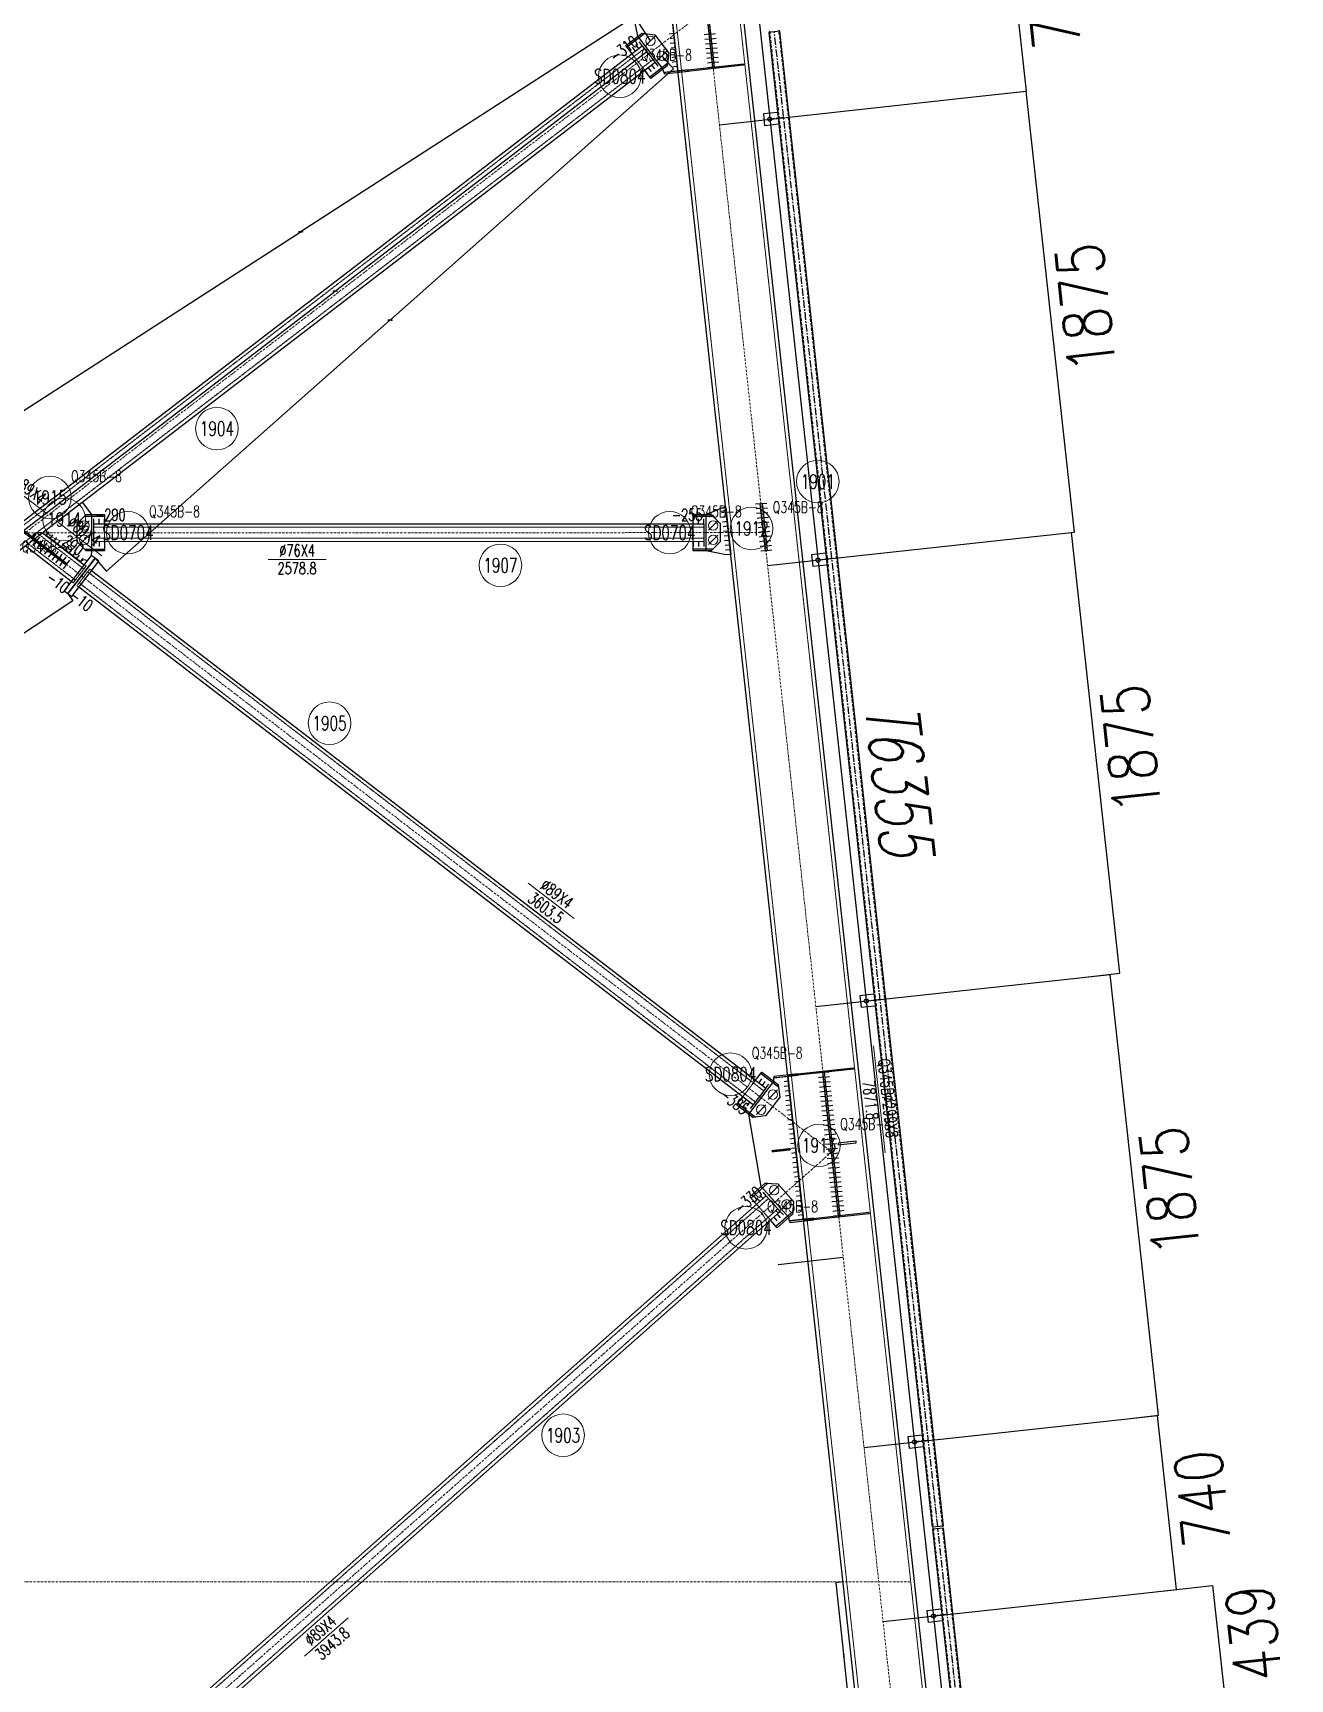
# Model space of a CAD drawing. Extents: x 200306 to 244369, y -126880 to -87343.
# Drawn here: x 229723 to 235039, y -115861 to -108903 of the extents above; entities that cross this region are included whole.
import ezdxf
from ezdxf.enums import TextEntityAlignment as Align

# ---------------------------------------------------------------- set-up
doc = ezdxf.new("R2010")
doc.units = 0
doc.header["$MEASUREMENT"] = 0
for name, pattern in [('CENTER', [50.8, 31.75, -6.35, 6.35, -6.35]), ('Dash', [2.75, 2, -0.75]), ('DashDot', [15.6, 9, -3, 0.6, -3]), ('DASHED', [19.05, 12.7, -6.35])]:
    doc.linetypes.add(name, pattern=pattern)
doc.layers.get('0').update_dxf_attribs({"linetype": 'CONTINUOUS', "lineweight": 25})
doc.layers.get('Defpoints').update_dxf_attribs({"linetype": 'CONTINUOUS'})
doc.styles.add('DimFont', font='simplex.shx', dxfattribs={"width": 0.8, "bigfont": 'gbhzfs.shx'})
doc.styles.add('HZ', font='txt.shx', dxfattribs={"width": 0.7, "oblique": 12, "bigfont": 'hztxt.shx'})
doc.styles.get("Standard").update_dxf_attribs({"font": 'simplex.shx', "width": 0.7, "height": 3, "bigfont": 'gbhzfs.shx'})
doc.dimstyles.new('ISO-25$0', dxfattribs={"dimtxt": 2, "dimasz": 1.5, "dimexe": 1.25, "dimexo": 0.625, "dimtad": 1, "dimdsep": 46, "dimtxsty": 'Standard', "dimcen": 2.5, "dimclrd": 150, "dimclre": 2, "dimclrt": 6, "dimadec": 0, "dimazin": 0, "dimtfac": 1, "dimtmove": 0, "dimatfit": 0, "dimfxl": 0, "dimarcsym": 0})

# ---------------------------------------------------------------- blocks, each defined once
blk = doc.blocks.new('M20X55S')
at = {"color": 3, "linetype": 'Continuous', "lineweight": 13}
blk.add_line((-1, -1), (1, 1), dxfattribs=at)
blk.add_circle((0, 0), 1, dxfattribs=at)
blk = doc.blocks.new('T6355 [365-1875-1875-1875-365]')
at = {"color": 4, "linetype": 'DASHED'}
for p, q in [((0, 0), (0, -6365)), ((41, -6365), (41, 0))]:
    blk.add_line(p, q, dxfattribs=at)
at = {"color": 1, "linetype": 'CENTER'}
for p, q in [((20.5, -6360), (20.5, -5)), ((20.5, -370), (-38.5, -370)), ((20.5, -2245), (-38.5, -2245)), ((20.5, -4120), (-38.5, -4120)), ((20.5, -5995), (-38.5, -5995))]:
    blk.add_line(p, q, dxfattribs=at)
at = {"color": 4}
for p, q in [((-3.5, -345), (-63.5, -345)), ((-63.5, -345), (-63.5, -395)), ((-3.5, -395), (-63.5, -395)), ((-3.5, -2220), (-63.5, -2220)), ((-63.5, -2220), (-63.5, -2270)), ((-3.5, -2270), (-63.5, -2270)), ((-3.5, -4095), (-63.5, -4095)), ((-63.5, -4095), (-63.5, -4145)), ((-3.5, -4145), (-63.5, -4145)), ((-3.5, -5970), (-63.5, -5970)), ((-63.5, -5970), (-63.5, -6020)), ((-3.5, -6020), (-63.5, -6020))]:
    blk.add_line(p, q, dxfattribs=at)
blk.add_lwpolyline([(44.5, -6360), (44.5, -5), (-3.5, -5), (-3.5, -6360)], close=True, dxfattribs=at)
for centre in [(-38.5, -370), (-38.5, -2245), (-38.5, -4120), (-38.5, -5995)]:
    blk.add_circle(centre, 8.75, dxfattribs=at)
at = {"color": 2, "style": 'HZ', "oblique": 12, "width": 0.7}
blk.add_text('T6355', height=225, rotation=270, dxfattribs=at).set_placement((90.3, -2879.4))
blk = doc.blocks.new('T5855 [365-1875-1875-1375-365]')
at = {"color": 7, "linetype": 'DASHED'}
for p, q in [((0, 0), (0, -5865)), ((41, -5865), (41, 0))]:
    blk.add_line(p, q, dxfattribs=at)
at = {"color": 1, "linetype": 'CENTER'}
blk.add_line((20.5, -5860), (20.5, -5), dxfattribs=at)
at = {"color": 7}
for p, q in [((-3.5, -345), (-63.5, -345)), ((-63.5, -345), (-63.5, -395)), ((-3.5, -395), (-63.5, -395)), ((-3.5, -2220), (-63.5, -2220)), ((-63.5, -2220), (-63.5, -2270)), ((-3.5, -2270), (-63.5, -2270)), ((-3.5, -4095), (-63.5, -4095)), ((-63.5, -4095), (-63.5, -4145)), ((-3.5, -4145), (-63.5, -4145)), ((-3.5, -5470), (-63.5, -5470)), ((-63.5, -5470), (-63.5, -5520)), ((-3.5, -5520), (-63.5, -5520))]:
    blk.add_line(p, q, dxfattribs=at)
at = {"color": 7, "linetype": 'CENTER'}
for p, q in [((20.5, -370), (-38.5, -370)), ((20.5, -2245), (-38.5, -2245)), ((20.5, -4120), (-38.5, -4120)), ((20.5, -5495), (-38.5, -5495))]:
    blk.add_line(p, q, dxfattribs=at)
at = {"color": 7}
blk.add_lwpolyline([(44.5, -5860), (44.5, -5), (-3.5, -5), (-3.5, -5860)], close=True, dxfattribs=at)
for centre in [(-38.5, -370), (-38.5, -2245), (-38.5, -4120), (-38.5, -5495)]:
    blk.add_circle(centre, 8.75, dxfattribs=at)
at = {"color": 7, "style": 'HZ', "oblique": 12, "width": 0.7}
blk.add_text('T5855', height=225, rotation=270, dxfattribs=at).set_placement((90.3, -2879.4))
blk = doc.blocks.new('*D195')
at = {"color": 2, "linetype": 'Continuous', "lineweight": -2}
for p, q in [((234351.4, -114760.7), (234478.6, -114746.8)), ((234431.9, -115496.3), (234559.1, -115482.4))]:
    blk.add_line(p, q, dxfattribs=at)
at = {"color": 150, "linetype": 'Continuous', "lineweight": -2}
blk.add_line((234558.9, -115482.2), (234478.5, -114747), dxfattribs=at)
at = {"color": 150, "linetype": 'Continuous'}
for points in [[(234478.4, -114747), (234478.5, -114747), (234478.4, -114746.8)], [(234558.8, -115482.2), (234558.9, -115482.2), (234558.9, -115482.4)]]:
    blk.add_solid(points, dxfattribs=at)
at = {"layer": 'Defpoints', "color": 0, "linetype": 'Continuous'}
for p in [(234351.4, -114760.7), (234478.4, -114746.8), (234431.8, -115496.3)]:
    blk.add_point(p, dxfattribs=at)
at = {"color": 6, "linetype": 'Continuous', "insert": (234667.8, -115098.3), "char_height": 200, "attachment_point": 5, "rotation": 96.23996, "style": 'DimFont'}
blk.add_mtext('\\A1;740', dxfattribs=at)
blk = doc.blocks.new('*D196')
at = {"color": 2, "linetype": 'Continuous', "lineweight": -2}
for p, q in [((234147.6, -112896.8), (234278.6, -112882.5)), ((234351.4, -114760.7), (234482.4, -114746.4))]:
    blk.add_line(p, q, dxfattribs=at)
at = {"color": 150, "linetype": 'Continuous', "lineweight": -2}
blk.add_line((234482.2, -114746.2), (234278.4, -112882.7), dxfattribs=at)
at = {"color": 150, "linetype": 'Continuous'}
for points in [[(234278.4, -112882.7), (234278.4, -112882.7), (234278.4, -112882.5)], [(234482.1, -114746.2), (234482.2, -114746.2), (234482.2, -114746.4)]]:
    blk.add_solid(points, dxfattribs=at)
at = {"layer": 'Defpoints', "color": 0, "linetype": 'Continuous'}
for p in [(234147.6, -112896.8), (234278.4, -112882.5), (234351.4, -114760.7)]:
    blk.add_point(p, dxfattribs=at)
at = {"color": 6, "linetype": 'Continuous', "insert": (234529.4, -113798.1), "char_height": 200, "attachment_point": 5, "rotation": 96.23996, "style": 'DimFont'}
blk.add_mtext('\\A1;1875', dxfattribs=at)
blk = doc.blocks.new('*D197')
at = {"color": 2, "linetype": 'Continuous', "lineweight": -2}
for p, q in [((233943.8, -111032.9), (234114.7, -111014.2)), ((234147.6, -112896.8), (234318.5, -112878.1))]:
    blk.add_line(p, q, dxfattribs=at)
at = {"color": 150, "linetype": 'Continuous', "lineweight": -2}
blk.add_line((234318.3, -112878), (234114.5, -111014.4), dxfattribs=at)
at = {"color": 150, "linetype": 'Continuous'}
for points in [[(234114.5, -111014.4), (234114.5, -111014.4), (234114.5, -111014.3)], [(234318.2, -112878), (234318.3, -112878), (234318.3, -112878.1)]]:
    blk.add_solid(points, dxfattribs=at)
at = {"layer": 'Defpoints', "color": 0, "linetype": 'Continuous'}
for p in [(233943.8, -111032.9), (234114.5, -111014.3), (234147.6, -112896.8)]:
    blk.add_point(p, dxfattribs=at)
at = {"color": 6, "linetype": 'Continuous', "insert": (234365.5, -111929.9), "char_height": 200, "attachment_point": 5, "rotation": 96.23996, "style": 'DimFont'}
blk.add_mtext('\\A1;1875', dxfattribs=at)
blk = doc.blocks.new('*D198')
at = {"color": 2, "linetype": 'Continuous', "lineweight": -2}
for p, q in [((234431.9, -115496.3), (234710.7, -115465.8)), ((234479.6, -115932.5), (234758.4, -115902))]:
    blk.add_line(p, q, dxfattribs=at)
at = {"color": 150, "linetype": 'Continuous', "lineweight": -2}
blk.add_line((234710.5, -115466), (234758.2, -115901.9), dxfattribs=at)
at = {"color": 150, "linetype": 'Continuous'}
for points in [[(234710.5, -115466), (234710.6, -115466), (234710.5, -115465.8)], [(234758.1, -115901.9), (234758.2, -115901.9), (234758.2, -115902.1)]]:
    blk.add_solid(points, dxfattribs=at)
at = {"layer": 'Defpoints', "color": 0, "linetype": 'Continuous'}
for p in [(234431.8, -115496.3), (234758.2, -115902.1), (234479.5, -115932.5)]:
    blk.add_point(p, dxfattribs=at)
at = {"color": 6, "linetype": 'Continuous', "insert": (234883.5, -115667.6), "char_height": 200, "attachment_point": 5, "rotation": 96.23996, "style": 'DimFont'}
blk.add_mtext('\\A1;439', dxfattribs=at)
blk = doc.blocks.new('*D199')
at = {"color": 2, "linetype": 'Continuous', "lineweight": -2}
for p, q in [((233740, -109169), (233923.1, -109149)), ((233943.8, -111032.9), (234126.9, -111012.9))]:
    blk.add_line(p, q, dxfattribs=at)
at = {"color": 150, "linetype": 'Continuous', "lineweight": -2}
blk.add_line((234126.7, -111012.7), (233922.9, -109149.2), dxfattribs=at)
at = {"color": 150, "linetype": 'Continuous'}
for points in [[(233922.9, -109149.2), (233922.9, -109149.2), (233922.9, -109149)], [(234126.6, -111012.7), (234126.7, -111012.7), (234126.7, -111012.9)]]:
    blk.add_solid(points, dxfattribs=at)
at = {"layer": 'Defpoints', "color": 0, "linetype": 'Continuous'}
for p in [(233740, -109169), (233922.9, -109149), (233943.8, -111032.9)]:
    blk.add_point(p, dxfattribs=at)
at = {"color": 6, "linetype": 'Continuous', "insert": (234173.9, -110064.7), "char_height": 200, "attachment_point": 5, "rotation": 96.23996, "style": 'DimFont'}
blk.add_mtext('\\A1;1875', dxfattribs=at)
blk = doc.blocks.new('*D200')
at = {"color": 2, "linetype": 'Continuous', "lineweight": -2}
for p, q in [((233659.6, -108433.4), (233843.9, -108413.2)), ((233740, -109169), (233924.4, -109148.9))]:
    blk.add_line(p, q, dxfattribs=at)
at = {"color": 150, "linetype": 'Continuous', "lineweight": -2}
blk.add_line((233924.2, -109148.7), (233843.8, -108413.4), dxfattribs=at)
at = {"color": 150, "linetype": 'Continuous'}
for points in [[(233843.7, -108413.5), (233843.8, -108413.4), (233843.8, -108413.3)], [(233924.1, -109148.7), (233924.2, -109148.7), (233924.2, -109148.9)]]:
    blk.add_solid(points, dxfattribs=at)
at = {"layer": 'Defpoints', "color": 0, "linetype": 'Continuous'}
for p in [(233659.5, -108433.4), (233843.8, -108413.3), (233740, -109169)]:
    blk.add_point(p, dxfattribs=at)
at = {"color": 6, "linetype": 'Continuous', "insert": (234033.1, -108764.8), "char_height": 200, "attachment_point": 5, "rotation": 96.23996, "style": 'DimFont'}
blk.add_mtext('\\A1;740', dxfattribs=at)
blk = doc.blocks.new('*D239')
at = {"color": 2, "linetype": 'Continuous', "lineweight": -2}
for p, q in [((233148.9, -115450.8), (233117.7, -115454.2)), ((233216.7, -116070.6), (233185.5, -116074))]:
    blk.add_line(p, q, dxfattribs=at)
at = {"color": 150, "linetype": 'Continuous', "lineweight": -2}
for p, q in [((233117.9, -115454.4), (233151, -115756.8)), ((233185.7, -116073.8), (233152.6, -115771.3))]:
    blk.add_line(p, q, dxfattribs=at)
at = {"color": 150, "linetype": 'Continuous'}
for points in [[(233117.9, -115454.4), (233118, -115454.4), (233117.9, -115454.2)], [(233185.6, -116073.8), (233185.7, -116073.8), (233185.7, -116074)]]:
    blk.add_solid(points, dxfattribs=at)
at = {"layer": 'Defpoints', "color": 0, "linetype": 'Continuous'}
for p in [(233117.9, -115454.2), (233149, -115450.8), (233216.8, -116070.6)]:
    blk.add_point(p, dxfattribs=at)
at = {"color": 6, "linetype": 'Continuous', "insert": (233151.8, -115764.1), "char_height": 3, "attachment_point": 5, "rotation": 96.23996}
blk.add_mtext('\\A1;623.4983', dxfattribs=at)
blk = doc.blocks.new('*D242')
at = {"color": 150, "linetype": 'Continuous', "lineweight": -2}
for p, q in [((232267.1, -108833), (230857.6, -109742.3)), ((229443.2, -110654.8), (230852.7, -109745.5))]:
    blk.add_line(p, q, dxfattribs=at)
at = {"color": 2, "linetype": 'Continuous', "lineweight": -2}
for p, q in [((232334, -108936.4), (232267.2, -108832.8)), ((229509.8, -110758.3), (229443, -110654.8))]:
    blk.add_line(p, q, dxfattribs=at)
at = {"color": 150, "linetype": 'Continuous'}
for points in [[(232267.1, -108833), (232267.2, -108833.1), (232267.3, -108832.9)], [(229443.2, -110654.8), (229443.2, -110654.8), (229443.1, -110654.9)]]:
    blk.add_solid(points, dxfattribs=at)
at = {"layer": 'Defpoints', "color": 0, "linetype": 'Continuous'}
for p in [(232267.3, -108832.9), (232334, -108936.4), (229509.8, -110758.4)]:
    blk.add_point(p, dxfattribs=at)
at = {"color": 6, "linetype": 'Continuous', "insert": (230855.2, -109743.9), "char_height": 3, "attachment_point": 5}
blk.add_mtext('\\A1;3360.9274', dxfattribs=at)
blk = doc.blocks.new('*D243')
at = {"color": 2, "linetype": 'Continuous', "lineweight": -2}
for p, q in [((232382.8, -108999.9), (232431.8, -109055.2)), ((229985.8, -111123.7), (230034.8, -111179))]:
    blk.add_line(p, q, dxfattribs=at)
at = {"color": 150, "linetype": 'Continuous', "lineweight": -2}
for p, q in [((232431.5, -109055.2), (231235, -110115.4)), ((230034.8, -111178.7), (231231.4, -110118.5))]:
    blk.add_line(p, q, dxfattribs=at)
at = {"color": 150, "linetype": 'Continuous'}
for points in [[(232431.5, -109055.1), (232431.5, -109055.2), (232431.6, -109055)], [(230034.8, -111178.7), (230034.8, -111178.8), (230034.7, -111178.9)]]:
    blk.add_solid(points, dxfattribs=at)
at = {"layer": 'Defpoints', "color": 0, "linetype": 'Continuous'}
for p in [(232382.8, -108999.9), (229985.8, -111123.7), (230034.7, -111178.9)]:
    blk.add_point(p, dxfattribs=at)
at = {"color": 6, "linetype": 'Continuous', "insert": (231233.2, -110117), "char_height": 3, "attachment_point": 5}
blk.add_mtext('\\A1;3202.4955', dxfattribs=at)
blk = doc.blocks.new('*D244')
at = {"color": 150, "linetype": 'Continuous', "lineweight": -2}
for p, q in [((232319.1, -108982.9), (231003.3, -109992.8)), ((229683.3, -111005.9), (230999.1, -109996))]:
    blk.add_line(p, q, dxfattribs=at)
at = {"color": 2, "linetype": 'Continuous', "lineweight": -2}
for p, q in [((232326.6, -108992.4), (232319.1, -108982.7)), ((229690.5, -111015.6), (229683.1, -111005.8))]:
    blk.add_line(p, q, dxfattribs=at)
at = {"color": 150, "linetype": 'Continuous'}
for points in [[(232319.1, -108982.9), (232319.1, -108983), (232319.3, -108982.8)], [(229683.3, -111005.8), (229683.3, -111005.9), (229683.2, -111006)]]:
    blk.add_solid(points, dxfattribs=at)
at = {"layer": 'Defpoints', "color": 0, "linetype": 'Continuous'}
for p in [(232319.3, -108982.8), (232326.7, -108992.5), (229690.6, -111015.6)]:
    blk.add_point(p, dxfattribs=at)
at = {"color": 6, "linetype": 'Continuous', "insert": (231001.2, -109994.4), "char_height": 3, "attachment_point": 5}
blk.add_mtext('\\A1;3322.9412', dxfattribs=at)
blk = doc.blocks.new('*D246')
at = {"color": 150, "linetype": 'Continuous', "lineweight": -2}
for p, q in [((229891.4, -111303.5), (228247.6, -112392.6)), ((226599, -113484.8), (228242.8, -112395.8))]:
    blk.add_line(p, q, dxfattribs=at)
at = {"color": 2, "linetype": 'Continuous', "lineweight": -2}
for p, q in [((229871.4, -111272.9), (229891.7, -111303.5)), ((226578.7, -113454.4), (226599, -113485.1))]:
    blk.add_line(p, q, dxfattribs=at)
at = {"color": 150, "linetype": 'Continuous'}
for points in [[(229891.4, -111303.5), (229891.5, -111303.5), (229891.6, -111303.4)], [(226599, -113484.8), (226599, -113484.9), (226598.9, -113484.9)]]:
    blk.add_solid(points, dxfattribs=at)
at = {"layer": 'Defpoints', "color": 0, "linetype": 'Continuous'}
for p in [(229871.3, -111272.8), (229891.6, -111303.4), (226578.6, -113454.4)]:
    blk.add_point(p, dxfattribs=at)
at = {"color": 6, "linetype": 'Continuous', "insert": (228245.2, -112394.2), "char_height": 3, "attachment_point": 5}
blk.add_mtext('\\A1;3949.8308', dxfattribs=at)

msp = doc.modelspace()

# ---------------------------------------------------------------- linework, layer by layer
at = {"color": 1, "linetype": 'Dash', "lineweight": 20}
for p, q in [((232374.86361, -108232.85812), (233230.47237, -116058.03656)), ((232642.26989, -108203.61979), (233497.87865, -116028.79823)), ((232433.27881, -108905.11234), (232413.3973, -108907.28619)), ((232435.45093, -108924.97803), (232415.56943, -108927.15188)), ((232437.62306, -108944.84372), (232417.74155, -108947.01758)), ((232439.79518, -108964.70941), (232419.91367, -108966.88327)), ((232308.70414, -108969.08606), (226568.0453, -113374.89819)), ((232344.62543, -109015.89056), (226603.96658, -113421.70269)), ((232310.12664, -109061.27596), (232255.9403, -108990.67256)), ((232441.96731, -108984.57511), (232422.0858, -108986.74896)), ((232444.13943, -109004.4408), (232424.25792, -109006.61465)), ((232446.31156, -109024.30649), (232426.43005, -109026.48034)), ((232450.6558, -109064.03788), (232391.48248, -109070.50792)), ((232448.48368, -109044.17218), (232428.60217, -109046.34604)), ((232450.6558, -109064.03788), (232430.7743, -109066.21173)), ((230025.59403, -110977.56915), (230025.59773, -111053.56915)), ((232514.42651, -111053.44683), (232514.42281, -110977.44683)), ((229740.59043, -111016.80229), (229938.6034, -111168.7723)), ((232559.43363, -110992.44461), (229980.60514, -110992.57136)), ((232559.43589, -111038.44461), (229980.60741, -111038.57136)), ((229694.76165, -111056.00304), (229902.68212, -111215.5768)), ((229969.92957, -111111.53032), (229951.96908, -111134.93236)), ((229947.73593, -111156.87285), (229893.54959, -111227.47625)), ((229909.41552, -111239.65295), (229963.60187, -111169.04955)), ((229939.80297, -111150.78449), (229947.73593, -111156.87285)), ((229954.46934, -111180.949), (232813.12818, -113374.89819)), ((229963.60187, -111169.04955), (229971.53483, -111175.13791)), ((229893.54959, -111227.47625), (229885.61662, -111221.38789)), ((229917.34849, -111245.74131), (229909.41552, -111239.65295)), ((229918.54805, -111227.75351), (232777.2069, -113421.70269)), ((232724.44305, -113400.1162), (232778.62939, -113329.5128)), ((232856.11461, -113319.91426), (232915.28793, -113313.44422)), ((232915.28793, -113313.44422), (232895.40642, -113315.61807)), ((232917.49341, -113333.61501), (232897.61191, -113335.78886)), ((232919.6989, -113353.78579), (232899.81739, -113355.95965)), ((232921.90438, -113373.95658), (232902.02287, -113376.13043)), ((232924.10986, -113394.12736), (232904.22836, -113396.30122)), ((232926.31535, -113414.29815), (232906.43384, -113416.472)), ((232928.52083, -113434.46894), (232908.63932, -113436.64279)), ((232930.72631, -113454.63972), (232910.84481, -113456.81358)), ((232932.9318, -113474.81051), (232913.05029, -113476.98436)), ((232935.13728, -113494.9813), (232915.25577, -113497.15515)), ((232937.34276, -113515.15208), (232917.46126, -113517.32593)), ((232939.54825, -113535.32287), (232919.66674, -113537.49672)), ((232941.75373, -113555.49365), (232921.87222, -113557.66751)), ((232849.00995, -113627.01289), (232923.58693, -113618.85861)), ((232849.6621, -113632.97735), (232849.00995, -113627.01289)), ((232924.23908, -113624.82306), (232849.6621, -113632.97735)), ((232923.58693, -113618.85861), (232924.23908, -113624.82306)), ((232943.95921, -113575.66444), (232924.07771, -113577.83829)), ((232946.1647, -113595.83523), (232926.28319, -113598.00908)), ((232948.37018, -113616.00601), (232928.48867, -113618.17987)), ((232950.57566, -113636.1768), (232930.69416, -113638.35065)), ((232952.78115, -113656.34758), (232932.89964, -113658.52144)), ((232954.98663, -113676.51837), (232935.10512, -113678.69222)), ((232957.19212, -113696.68916), (232937.31061, -113698.86301)), ((232959.3976, -113716.85994), (232939.51609, -113719.0338)), ((232961.60308, -113737.03073), (232941.72157, -113739.20458)), ((232963.80857, -113757.20152), (232943.92706, -113759.37537)), ((232833.93867, -113829.3206), (229880.70753, -116443.11285)), ((232966.01405, -113777.3723), (232946.13254, -113779.54616)), ((232968.21953, -113797.54309), (232948.33802, -113799.71694)), ((232970.42502, -113817.71387), (232950.54351, -113819.88773)), ((232972.6305, -113837.88466), (232952.74899, -113840.05851)), ((232873.04159, -113873.50161), (229919.81045, -116487.29385)), ((232841.79213, -113921.19055), (232782.80636, -113854.54462)), ((232974.83598, -113858.05545), (232954.95447, -113860.2293)), ((232977.04147, -113878.22623), (232957.15996, -113880.40009)), ((232979.24695, -113898.39702), (232959.36544, -113900.57087)), ((232981.45243, -113918.56781), (232922.27911, -113925.03785)), ((232981.45243, -113918.56781), (232961.57092, -113920.74166))]:
    msp.add_line(p, q, dxfattribs=at)
at = {"color": 2, "linetype": 'DashDot', "lineweight": 15}
for p, q in [((232508.56675, -108218.23895), (233430.58674, -116650.79747)), ((232572.58674, -108803.74936), (226280.58674, -113632.70204)), ((229690.58674, -111015.6123), (229928.57573, -111198.2629)), ((232814.43392, -111015.43208), (229690.60723, -111015.58561)), ((229928.57573, -111198.2629), (233100.58674, -113632.70204)), ((233100.60385, -113632.70017), (229690.58674, -116650.77626)), ((225950.58674, -115450.79747), (233430.58674, -115450.79747))]:
    msp.add_line(p, q, dxfattribs=at)
at = {"color": 7, "linetype": 'Continuous', "lineweight": 30}
for p, q in [((232270.48407, -108979.51058), (232258.30736, -108963.64464)), ((232285.02784, -108968.34859), (232272.85113, -108952.48266)), ((232299.57161, -108957.18661), (232287.39491, -108941.32068)), ((232581.86592, -108908.96894), (232561.98584, -108911.14264)), ((232584.03805, -108928.83464), (232564.15796, -108931.00833)), ((232586.21017, -108948.70033), (232566.33008, -108950.87403)), ((232589.81796, -108908.09946), (232609.69805, -108905.92577)), ((232591.99008, -108927.96516), (232611.87017, -108925.79146)), ((232594.16221, -108947.83085), (232614.04229, -108945.65715)), ((232596.33433, -108967.69654), (232616.21442, -108965.52284)), ((232255.9403, -108990.67256), (232243.76359, -108974.80662)), ((232353.75796, -109027.79001), (232365.93466, -109043.65595)), ((232588.3823, -108968.56602), (232568.50221, -108970.73972)), ((232590.55442, -108988.43171), (232570.67433, -108990.60541)), ((232592.72654, -109008.29741), (232572.84646, -109010.4711)), ((232594.89867, -109028.1631), (232575.01858, -109030.3368)), ((232598.50646, -108987.56223), (232618.38654, -108985.38854)), ((232600.67858, -109007.42793), (232620.55867, -109005.25423)), ((232602.8507, -109027.29362), (232622.73079, -109025.11992)), ((232310.12664, -109061.27596), (232322.30335, -109077.14189)), ((232324.67041, -109050.11398), (232336.84712, -109065.97991)), ((232339.21419, -109038.95199), (232351.39089, -109054.81793)), ((232597.07079, -109048.02879), (232577.19071, -109050.20249)), ((232605.02283, -109047.15931), (232624.90292, -109044.98561)), ((232652.40243, -110909.25101), (232632.52098, -110911.42485)), ((232798.44422, -110893.28273), (232778.56359, -110895.45648)), ((232800.6138, -110913.12517), (232780.73317, -110915.29893)), ((232806.39647, -110892.41322), (232826.27711, -110890.23947)), ((232808.56605, -110912.25567), (232828.44669, -110910.08191)), ((229980.59418, -110977.5707), (229980.5932, -110957.5707)), ((230003.09411, -110977.56959), (230003.09313, -110957.56959)), ((230025.59403, -110977.56849), (230025.59306, -110957.56849)), ((232514.42281, -110977.44617), (232514.42183, -110957.44617)), ((232536.92274, -110977.44506), (232536.92176, -110957.44506)), ((232559.42266, -110977.44395), (232559.42169, -110957.44395)), ((232654.57201, -110929.09345), (232634.69057, -110931.2673)), ((232656.74159, -110948.93589), (232636.86015, -110951.10974)), ((232658.91117, -110968.77834), (232639.02973, -110970.95219)), ((232802.78338, -110932.96761), (232782.90275, -110935.14137)), ((232804.95297, -110952.81006), (232785.07233, -110954.98382)), ((232807.12255, -110972.6525), (232787.24191, -110974.82626)), ((232810.73564, -110932.09811), (232830.61627, -110929.92435)), ((232812.90522, -110951.94056), (232832.78585, -110949.7668)), ((232815.0748, -110971.783), (232834.95543, -110969.60924)), ((229724.14511, -111037.58583), (229736.32182, -111021.71989)), ((229724.14511, -111037.58583), (229736.32182, -111021.71989)), ((229736.35803, -111054.52231), (229724.18133, -111070.38825)), ((229736.35803, -111054.52231), (229724.18133, -111070.38825)), ((229740.01104, -111049.76253), (229752.18775, -111033.8966)), ((229740.01104, -111049.76253), (229752.18775, -111033.8966)), ((229755.87698, -111061.93924), (229768.05368, -111046.07331)), ((229755.87698, -111061.93924), (229768.05368, -111046.07331)), ((229779.53267, -111027.80275), (229791.70926, -111011.93696)), ((229795.57643, -111040.11594), (229807.75303, -111024.25015)), ((229811.6202, -111052.42913), (229823.7968, -111036.56333)), ((229827.66396, -111064.74231), (229839.84056, -111048.87652)), ((229980.59788, -111053.5707), (229980.59886, -111073.5707)), ((230003.09781, -111053.56959), (230003.09878, -111073.56959)), ((230025.59773, -111053.56849), (230025.59871, -111073.56849)), ((232514.42651, -111053.44616), (232514.42749, -111073.44616)), ((232536.92644, -111053.44506), (232536.92741, -111073.44506)), ((232559.42636, -111053.44395), (232559.42734, -111073.44395)), ((232661.08075, -110988.62078), (232641.19931, -110990.79463)), ((232663.25034, -111008.46323), (232643.36889, -111010.63707)), ((232665.41992, -111028.30567), (232645.53848, -111030.47952)), ((232667.5895, -111048.14812), (232647.70806, -111050.32196)), ((232809.29213, -110992.49495), (232789.4115, -110994.66871)), ((232811.46171, -111012.33739), (232791.58108, -111014.51115)), ((232813.63129, -111032.17984), (232793.75066, -111034.35359)), ((232815.80088, -111052.02228), (232795.92024, -111054.19604)), ((232817.24438, -110991.62544), (232837.12502, -110989.45169)), ((232819.41397, -111011.46789), (232839.2946, -111009.29413)), ((232821.58355, -111031.31033), (232841.46418, -111029.13657)), ((232823.75313, -111051.15278), (232843.63376, -111048.97902)), ((229752.22396, -111066.69902), (229740.04726, -111082.56495)), ((229752.22396, -111066.69902), (229740.04726, -111082.56495)), ((229768.0899, -111078.87573), (229755.91319, -111094.74166)), ((229768.0899, -111078.87573), (229755.91319, -111094.74166)), ((229771.74291, -111074.11595), (229783.91962, -111058.25001)), ((229771.74291, -111074.11595), (229783.91962, -111058.25001)), ((229783.95583, -111091.05243), (229771.77912, -111106.91836)), ((229783.95583, -111091.05243), (229771.77912, -111106.91836)), ((229787.60884, -111086.29265), (229799.78555, -111070.42672)), ((229787.60884, -111086.29265), (229799.78555, -111070.42672)), ((229799.82176, -111103.22914), (229787.64506, -111119.09507)), ((229799.82176, -111103.22914), (229787.64506, -111119.09507)), ((229803.47477, -111098.46936), (229815.65148, -111082.60343)), ((229803.47477, -111098.46936), (229815.65148, -111082.60343)), ((229815.68769, -111115.40585), (229803.51099, -111131.27178)), ((229815.68769, -111115.40585), (229803.51099, -111131.27178)), ((229819.34071, -111110.64607), (229831.51741, -111094.78013)), ((229819.34071, -111110.64607), (229831.51741, -111094.78013)), ((229835.20664, -111122.82277), (229847.38335, -111106.95684)), ((229835.20664, -111122.82277), (229847.38335, -111106.95684)), ((229843.70773, -111077.0555), (229855.88433, -111061.18971)), ((229851.07257, -111134.99948), (229863.24928, -111119.13355)), ((229851.07257, -111134.99948), (229863.24928, -111119.13355)), ((229859.75149, -111089.36869), (229871.92809, -111073.5029)), ((229875.79526, -111101.68188), (229887.97186, -111085.81609)), ((229891.83902, -111113.99507), (229904.01562, -111098.12928)), ((229907.88279, -111126.30826), (229920.05939, -111110.44247)), ((229923.92655, -111138.62145), (229936.10315, -111122.75565)), ((232669.75908, -111067.99056), (232649.87764, -111070.16441)), ((232671.92867, -111087.833), (232652.04722, -111090.00685)), ((232674.09825, -111107.67545), (232654.21681, -111109.84929)), ((232817.97046, -111071.86472), (232798.08983, -111074.03848)), ((232820.14004, -111091.70717), (232800.25941, -111093.88093)), ((232825.92271, -111070.99522), (232845.80335, -111068.82146)), ((232828.0923, -111090.83766), (232847.97293, -111088.66391)), ((229831.55363, -111127.58255), (229819.37692, -111143.44848)), ((229831.55363, -111127.58255), (229819.37692, -111143.44848)), ((229847.41956, -111139.75926), (229835.24285, -111155.62519)), ((229847.41956, -111139.75926), (229835.24285, -111155.62519)), ((229863.28549, -111151.93597), (229851.10879, -111167.8019)), ((229863.28549, -111151.93597), (229851.10879, -111167.8019)), ((229866.9385, -111147.17619), (229879.11521, -111131.31025)), ((229866.9385, -111147.17619), (229879.11521, -111131.31025)), ((232778.62939, -113329.5128), (232790.8061, -113313.64687)), ((232793.17317, -113340.67478), (232805.34987, -113324.80885)), ((232807.71694, -113351.83676), (232819.89364, -113335.97083)), ((232822.26071, -113362.99874), (232834.43742, -113347.13281)), ((233061.70292, -113297.43513), (233041.82283, -113299.60883)), ((233063.9084, -113317.60592), (233044.02832, -113319.77962)), ((233066.11389, -113337.77671), (233046.2338, -113339.9504)), ((233069.65495, -113296.56565), (233089.53504, -113294.39196)), ((233071.86044, -113316.73644), (233091.74052, -113314.56274)), ((233074.06592, -113336.90723), (233093.94601, -113334.73353)), ((232724.44305, -113400.1162), (232712.26634, -113415.98213)), ((232738.98682, -113411.27818), (232726.81012, -113427.14411)), ((233068.31937, -113357.94749), (233048.43928, -113360.12119)), ((233070.52485, -113378.11828), (233050.64477, -113380.29198)), ((233072.73034, -113398.28907), (233052.85025, -113400.46276)), ((233074.93582, -113418.45985), (233055.05573, -113420.63355)), ((233076.2714, -113357.07801), (233096.15149, -113354.90432)), ((233078.47689, -113377.2488), (233098.35697, -113375.0751)), ((233080.68237, -113397.41959), (233100.56246, -113395.24589)), ((233082.88785, -113417.59037), (233102.76794, -113415.41667)), ((232753.53059, -113422.44016), (232741.35389, -113438.30609)), ((232768.07437, -113433.60214), (232755.89766, -113449.46807)), ((233077.1413, -113438.63064), (233057.26122, -113440.80434)), ((233079.34679, -113458.80142), (233059.4667, -113460.97512)), ((233081.55227, -113478.97221), (233061.67218, -113481.14591)), ((233085.09334, -113437.76116), (233104.97343, -113435.58746)), ((233087.29882, -113457.93194), (233107.17891, -113455.75825)), ((233089.5043, -113478.10273), (233109.38439, -113475.92903)), ((233083.75775, -113499.143), (233063.87767, -113501.31669)), ((233085.96324, -113519.31378), (233066.08315, -113521.48748)), ((233088.16872, -113539.48457), (233068.28863, -113541.65827)), ((233090.3742, -113559.65535), (233070.49412, -113561.82905)), ((233091.70979, -113498.27352), (233111.58988, -113496.09982)), ((233093.91527, -113518.4443), (233113.79536, -113516.2706)), ((233096.12076, -113538.61509), (233116.00084, -113536.44139)), ((233098.32624, -113558.78588), (233118.20633, -113556.61218)), ((233092.57969, -113579.82614), (233072.6996, -113581.99984)), ((233094.78517, -113599.99693), (233074.90508, -113602.17063)), ((233096.99065, -113620.16771), (233077.11057, -113622.34141)), ((233100.53172, -113578.95666), (233120.41181, -113576.78296)), ((233102.73721, -113599.12745), (233122.61729, -113596.95375)), ((233104.94269, -113619.29823), (233124.82278, -113617.12454)), ((233099.19614, -113640.3385), (233079.31605, -113642.5122)), ((233101.40162, -113660.50929), (233081.52153, -113662.68298)), ((233103.6071, -113680.68007), (233083.72702, -113682.85377)), ((233107.14817, -113639.46902), (233127.02826, -113637.29532)), ((233109.35366, -113659.63981), (233129.23374, -113657.46611)), ((233111.55914, -113679.81059), (233131.43923, -113677.63689)), ((233113.76462, -113699.98138), (233133.64471, -113697.80768)), ((233105.81259, -113700.85086), (233085.9325, -113703.02456)), ((233108.01807, -113721.02164), (233088.13798, -113723.19534)), ((233110.22355, -113741.19243), (233090.34347, -113743.36613)), ((233112.42904, -113761.36322), (233092.54895, -113763.53692)), ((233115.97011, -113720.15217), (233135.85019, -113717.97847)), ((233118.17559, -113740.32295), (233138.05568, -113738.14925)), ((233120.38107, -113760.49374), (233140.26116, -113758.32004)), ((232796.5349, -113842.39401), (232783.27967, -113827.4174)), ((232810.26344, -113830.24341), (232797.00821, -113815.26679)), ((232823.99198, -113818.0928), (232810.73676, -113803.11619)), ((233114.63452, -113781.534), (233094.75443, -113783.7077)), ((233116.84, -113801.70479), (233096.95992, -113803.87849)), ((233119.04549, -113821.87558), (233099.1654, -113824.04927)), ((233122.58656, -113780.66452), (233142.46664, -113778.49083)), ((233124.79204, -113800.83531), (233144.67213, -113798.66161)), ((233126.99752, -113821.0061), (233146.87761, -113818.8324)), ((233129.20301, -113841.17688), (233149.08309, -113839.00318)), ((232782.80636, -113854.54462), (232769.55113, -113839.56801)), ((232869.24921, -113896.88933), (232882.50444, -113911.86594)), ((232882.97775, -113884.73872), (232896.23298, -113899.71534)), ((233121.25097, -113842.04636), (233101.37088, -113844.22006)), ((233123.45646, -113862.21715), (233103.57637, -113864.39085)), ((233125.66194, -113882.38793), (233105.78185, -113884.56163)), ((233127.86742, -113902.55872), (233107.98733, -113904.73242)), ((233131.40849, -113861.34767), (233151.28858, -113859.17397)), ((233133.61397, -113881.51845), (233153.49406, -113879.34476)), ((233135.81946, -113901.68924), (233155.69954, -113899.51554)), ((232841.79213, -113921.19055), (232855.04736, -113936.16716)), ((232855.52067, -113909.03994), (232868.7759, -113924.01655))]:
    msp.add_line(p, q, dxfattribs=at)
at = {"color": 3, "linetype": 'Continuous'}
for p, q in [((232625.84615, -109290.84631), (233739.97414, -109169.02702)), ((232829.64493, -111154.73768), (233943.77292, -111032.91839)), ((233033.44371, -113018.62906), (234147.57169, -112896.80977)), ((233149.51556, -114080.0341), (232873.81046, -114110.17983)), ((233237.24248, -114882.52043), (234351.37047, -114760.70115)), ((233317.67507, -115618.13623), (234431.80305, -115496.31694))]:
    msp.add_line(p, q, dxfattribs=at)
at = {"color": 7, "linetype": 'Continuous', "lineweight": 13}
for p, q in [((229589.47838, -110787.37695), (229783.83606, -110936.5416)), ((229819.53441, -110963.93919), (230013.89208, -111113.10385)), ((230962.72132, -111128.52309), (230717.72132, -111128.53513)), ((231817.85824, -112497.60277), (232012.21592, -112646.76743)), ((233277.41493, -113184.47092), (233326.8701, -113636.77523)), ((231055.60111, -115602.23625), (230872.13761, -115764.6128))]:
    msp.add_line(p, q, dxfattribs=at)
at = {"color": 7, "linetype": 'Continuous', "lineweight": 30}
for points in [[(233214.36562, -116048.73213), (232361.1481, -108245.42334)], [(232658.37664, -108212.92422), (233511.59416, -116016.23301)], [(232722.99154, -108205.8592), (233576.20907, -116009.16799)], [(232389.83632, -108507.79849), (232450.6558, -109064.03788)], [(232536.25131, -108491.7894), (232597.07079, -109048.02879)], [(232605.02283, -109047.15931), (232544.20335, -108490.91992)], [(232281.32466, -108916.9865), (232231.12662, -108673.03504)], [(226558.91277, -113362.99874), (232299.57161, -108957.18661)], [(232229.76038, -108956.5608), (232298.77719, -108903.59213)], [(232229.76038, -108956.5608), (232298.77719, -108903.59213)], [(232255.9403, -108990.67256), (232229.76038, -108956.5608)], [(232234.63106, -108962.90717), (232229.76038, -108956.5608)], [(232309.99424, -108905.06782), (232234.63106, -108962.90717)], [(232387.87084, -109055.81342), (232281.32466, -108916.9865)], [(232298.77719, -108903.59213), (232352.0582, -108910.60166)], [(232298.77719, -108903.59213), (232309.99424, -108905.06782)], [(232299.57161, -108957.18661), (232353.75796, -109027.79001)], [(232352.0582, -108910.60166), (232412.3329, -108989.13802)], [(232353.75796, -109027.79001), (226613.09911, -113433.60214)], [(232331.43588, -109089.04134), (232406.79906, -109031.20198)], [(232412.3329, -108989.13802), (232405.32337, -109042.41904)], [(232406.79906, -109031.20198), (232405.32337, -109042.41904)], [(232453.77995, -109063.69628), (232727.41558, -109033.77683)], [(232727.41558, -109033.77683), (232728.06773, -109039.74128)], [(232336.30656, -109095.38771), (232310.12664, -109061.27596)], [(232336.30656, -109095.38771), (232331.43588, -109089.04134)], [(232405.32337, -109042.41904), (232336.30656, -109095.38771)], [(232405.32337, -109042.41904), (232336.30656, -109095.38771)], [(232391.01128, -109070.55944), (232387.87084, -109055.81342)], [(232391.48248, -109070.50792), (232391.01128, -109070.55944)], [(232494.18392, -109059.27849), (232391.48248, -109070.50792)], [(232391.48248, -109070.50792), (232392.13464, -109076.47237)], [(232392.13464, -109076.47237), (232494.83607, -109065.24294)], [(232454.43211, -109069.66073), (232453.77995, -109063.69628)], [(232728.06773, -109039.74128), (232454.43211, -109069.66073)], [(232494.83607, -109065.24294), (232494.18392, -109059.27849)], [(232597.07079, -109048.02879), (232605.02283, -109047.15931)], [(229514.23498, -110884.04842), (229863.28549, -111151.93597)], [(229514.23498, -110884.04842), (229863.28549, -111151.93597)], [(229866.9385, -111147.17619), (229517.88799, -110879.28864)], [(229866.9385, -111147.17619), (229517.88799, -110879.28864)], [(229779.53259, -111003.44951), (229931.08969, -110887.13429)], [(229931.08969, -110887.13429), (229970.57114, -110938.59878)], [(232569.40015, -110938.44571), (232632.52098, -110911.42485)], [(232632.52098, -110911.42485), (232652.40243, -110909.25101)], [(232652.40243, -110909.25101), (232674.09825, -111107.67545)], [(232798.44422, -110893.28273), (232806.39647, -110892.41322)], [(232820.14004, -111091.70717), (232798.44422, -110893.28273)], [(232806.39647, -110892.41322), (232828.0923, -111090.83766)], [(229910.59436, -110976.57414), (229948.59238, -110938.57227)], [(229910.59816, -111054.57414), (229910.59436, -110976.57414)], [(229940.61329, -110946.57398), (229948.61287, -110938.57359)], [(230025.61301, -110946.56981), (229940.61329, -110946.57398)], [(229948.59238, -110938.57227), (230025.59213, -110938.56849)], [(229948.61287, -110938.57359), (230025.61262, -110938.56981)], [(229970.57114, -110938.59878), (229970.58002, -111092.59698)], [(229980.60441, -110977.57136), (232559.43289, -110977.44461)], [(229980.60814, -111053.57136), (229980.60441, -110977.57136)], [(230025.59213, -110938.56849), (230025.59403, -110977.56915)], [(230025.61262, -110938.56981), (230025.61301, -110946.56981)], [(232514.42091, -110938.44617), (232591.42066, -110938.44238)], [(232514.42281, -110977.44683), (232514.42091, -110938.44617)], [(232514.4414, -110938.44749), (232591.44114, -110938.4437)], [(232514.44179, -110946.44749), (232514.4414, -110938.44749)], [(232599.44151, -110946.44331), (232514.44179, -110946.44749)], [(232559.43289, -110977.44461), (232559.43662, -111053.44461)], [(232569.40783, -111092.44569), (232569.40015, -110938.44571)], [(232591.42066, -110938.44238), (232629.42238, -110976.44051)], [(232591.44114, -110938.4437), (232599.44151, -110946.44331)], [(232629.42238, -110976.44051), (232629.42618, -111054.44051)], [(229722.23599, -111024.01004), (229729.23738, -111020.45423)], [(229729.23738, -111020.45423), (229736.18965, -111017.89502)], [(229736.18965, -111017.89502), (229742.8169, -111016.24945)], [(229742.8169, -111016.24945), (229748.93616, -111015.36546)], [(229748.93616, -111015.36546), (229754.45703, -111015.06958)], [(229754.45703, -111015.06958), (229759.36102, -111015.19993)], [(229759.36102, -111015.19993), (229763.67583, -111015.62206)], [(229763.67583, -111015.62206), (229763.67711, -111015.6123)], [(229763.67711, -111015.6123), (229939.80297, -111150.78449)], [(229782.14382, -111007.9715), (229779.53259, -111003.44951)], [(229779.53267, -111027.80275), (229782.14386, -111023.28079)], [(229923.92655, -111138.62145), (229779.53267, -111027.80275)], [(229783.49551, -111013.01527), (229782.14382, -111007.9715)], [(229782.14386, -111023.28079), (229783.49553, -111018.23702)], [(229783.49553, -111018.23702), (229783.49551, -111013.01527)], [(229948.59989, -111092.57227), (229910.59816, -111054.57414)], [(232559.43662, -111053.44461), (229980.60814, -111053.57136)], [(230025.59773, -111053.56915), (230025.59964, -111092.56848)], [(232514.42841, -111092.44616), (232514.42651, -111053.44683)], [(232629.42618, -111054.44051), (232591.42816, -111092.44238)], [(229885.61662, -111221.38789), (229690.58674, -111071.70734)], [(229969.94032, -111111.51631), (229855.47928, -111260.65608)], [(229985.80625, -111123.69302), (229871.34521, -111272.83278)], [(229871.34521, -111272.83278), (229985.80625, -111123.69302)], [(229940.62001, -111084.57398), (230025.61973, -111084.5698)], [(229948.62038, -111092.57359), (229940.62001, -111084.57398)], [(230025.59964, -111092.56848), (229948.59989, -111092.57227)], [(230025.62012, -111092.5698), (229948.62038, -111092.57359)], [(229970.58002, -111092.59698), (229969.92957, -111111.53032)], [(229985.80625, -111123.69302), (229969.94032, -111111.51631)], [(230001.67218, -111135.86972), (229985.80625, -111123.69302)], [(230025.61973, -111084.5698), (230025.62012, -111092.5698)], [(232591.42816, -111092.44238), (232514.42841, -111092.44616)], [(232514.44851, -111084.44748), (232599.44823, -111084.44331)], [(232514.4489, -111092.44748), (232514.44851, -111084.44748)], [(232591.44865, -111092.4437), (232514.4489, -111092.44748)], [(232654.21681, -111109.84929), (232569.40783, -111092.44569)], [(232599.44823, -111084.44331), (232591.44865, -111092.4437)], [(232674.09825, -111107.67545), (232654.21681, -111109.84929)], [(232828.0923, -111090.83766), (232820.14004, -111091.70717)], [(229863.28549, -111151.93597), (229866.9385, -111147.17619)], [(229863.28549, -111151.93597), (229866.9385, -111147.17619)], [(229887.21114, -111285.00949), (230001.67218, -111135.86972)], [(229928.46586, -111134.31462), (229923.92655, -111138.62145)], [(229934.1139, -111131.62131), (229928.46586, -111134.31462)], [(229940.3178, -111130.80517), (229934.1139, -111131.62131)], [(229946.47028, -111131.94608), (229940.3178, -111130.80517)], [(229951.96908, -111134.93236), (229946.47028, -111131.94608)], [(229971.53483, -111175.13791), (232822.26071, -113362.99874)], [(229855.47928, -111260.65608), (229871.34521, -111272.83278)], [(232768.07437, -113433.60214), (229917.34849, -111245.74131)], [(229871.34521, -111272.83278), (229887.21114, -111285.00949)], [(232917.75992, -113307.13817), (233191.39555, -113277.21872)], [(233191.39555, -113277.21872), (233192.0477, -113283.18317)], [(232749.82741, -113473.80225), (232856.3736, -113334.97534)], [(232778.62939, -113329.5128), (232804.80931, -113295.40104)], [(232799.93863, -113301.74742), (232804.80931, -113295.40104)], [(232875.30181, -113359.58677), (232799.93863, -113301.74742)], [(232804.80931, -113295.40104), (232873.82612, -113348.36972)], [(232804.80931, -113295.40104), (232873.82612, -113348.36972)], [(232958.16389, -113302.72038), (232855.46245, -113313.94981)], [(232855.46245, -113313.94981), (232856.11461, -113319.91426)], [(232855.64341, -113319.96578), (232856.11461, -113319.91426)], [(232856.3736, -113334.97534), (232855.64341, -113319.96578)], [(232856.11461, -113319.91426), (232958.81604, -113308.68483)], [(232873.82612, -113348.36972), (232880.83565, -113401.65073)], [(232873.82612, -113348.36972), (232875.30181, -113359.58677)], [(232915.28793, -113313.44422), (232981.45243, -113918.56781)], [(232918.41208, -113313.10262), (232917.75992, -113307.13817)], [(233192.0477, -113283.18317), (232918.41208, -113313.10262)], [(232958.81604, -113308.68483), (232958.16389, -113302.72038)], [(233069.65495, -113296.56565), (233061.70292, -113297.43513)], [(233061.70292, -113297.43513), (233127.86742, -113902.55872)], [(233135.81946, -113901.68924), (233069.65495, -113296.56565)], [(232698.26313, -113434.22795), (232724.44305, -113400.1162)], [(232822.26071, -113362.99874), (232768.07437, -113433.60214)], [(232880.83565, -113401.65073), (232820.56095, -113480.1871)], [(232698.26313, -113434.22795), (232703.13381, -113427.88158)], [(232767.27994, -113487.19663), (232698.26313, -113434.22795)], [(232767.27994, -113487.19663), (232698.26313, -113434.22795)], [(232703.13381, -113427.88158), (232778.49699, -113485.72094)], [(232802.98154, -113779.26548), (232749.82741, -113473.80225)], [(232820.56095, -113480.1871), (232767.27994, -113487.19663)], [(232778.49699, -113485.72094), (232767.27994, -113487.19663)], [(232849.00995, -113627.01289), (232923.58693, -113618.85861)], [(232849.6621, -113632.97735), (232849.00995, -113627.01289)], [(232924.23908, -113624.82306), (232849.6621, -113632.97735)], [(232923.58693, -113618.85861), (232924.23908, -113624.82306)], [(233203.33487, -113588.27084), (233127.41788, -113596.57164)], [(233127.41788, -113596.57164), (233128.07003, -113602.53609)], [(233128.07003, -113602.53609), (233203.98703, -113594.23529)], [(233203.98703, -113594.23529), (233203.33487, -113588.27084)], [(232754.30762, -113822.3449), (232819.45579, -113764.68475)], [(232754.31815, -113822.33559), (232819.46631, -113764.67543)], [(232830.75904, -113765.364), (232759.62024, -113828.32623)], [(232819.45579, -113764.68475), (232873.09624, -113767.95542)], [(232819.46631, -113764.67543), (232830.75904, -113765.364)], [(232873.09624, -113767.95542), (232938.70962, -113842.08965)], [(229870.76611, -116431.88039), (232823.99725, -113818.08814)], [(232782.80636, -113854.54462), (232754.30762, -113822.3449)], [(232759.62024, -113828.32623), (232754.31815, -113822.33559)], [(232918.96479, -113910.31084), (232802.98154, -113779.26548)], [(232823.99725, -113818.08814), (232882.98301, -113884.73407)], [(232882.98301, -113884.73407), (229929.75187, -116498.52631)], [(232864.9993, -113947.3903), (232936.1381, -113884.42806)], [(232935.43903, -113895.73011), (232870.29087, -113953.39026)], [(232935.44956, -113895.72079), (232870.30139, -113953.38095)], [(232938.70962, -113842.08965), (232935.43903, -113895.73011)], [(232936.1381, -113884.42806), (232935.44956, -113895.72079)], [(232984.57658, -113918.22621), (233258.21221, -113888.30676)], [(233258.86436, -113894.27121), (232985.22874, -113924.19066)], [(233127.86742, -113902.55872), (233135.81946, -113901.68924)], [(233258.21221, -113888.30676), (233258.86436, -113894.27121)], [(232870.29087, -113953.39026), (232841.79213, -113921.19055)], [(232870.30139, -113953.38095), (232864.9993, -113947.3903)], [(232921.80791, -113925.08937), (232918.96479, -113910.31084)], [(232922.27911, -113925.03785), (232921.80791, -113925.08937)], [(233024.98055, -113913.80842), (232922.27911, -113925.03785)], [(232922.27911, -113925.03785), (232922.93127, -113931.0023)], [(232922.93127, -113931.0023), (233025.6327, -113919.77287)], [(232985.22874, -113924.19066), (232984.57658, -113918.22621)], [(233025.6327, -113919.77287), (233024.98055, -113913.80842)]]:
    msp.add_lwpolyline(points, dxfattribs=at)
at = {"color": 7, "linetype": 'Continuous', "lineweight": 13}
for centre in [(232204.4971, -109086.24895), (230501.08854, -110575.72372), (229795.03679, -110866.75526), (233041.79148, -110799.51294), (229855.24879, -110959.83502), (232761.6638, -110997.70265), (230124.59588, -111015.56366), (232415.42466, -111015.45099), (231699.83205, -111153.48686), (230977.37168, -111821.03629), (232672.99986, -113304.5398), (233046.78365, -113605.24544), (232738.16501, -113953.48096), (231964.84877, -114830.88121)]:
    msp.add_circle(centre, 90, dxfattribs=at)

# ---------------------------------------------------------------- block references
at = {"rotation": 6.239959822966727}
for name, p in [('T6355 [365-1875-1875-1875-365]', (232837.13094, -108895.53916)), ('T5855 [365-1875-1875-1375-365]', (233528.95985, -115222.82908))]:
    msp.add_blockref(name, p, dxfattribs=at)
at = {"color": 3, "linetype": 'Continuous', "lineweight": 13, "xscale": 20, "yscale": 20, "zscale": 20}
for p in [(232334.04324, -108936.40303), (232382.75006, -108999.86677), (229940.5947, -110985.57266), (232599.42292, -110985.44199), (229940.59762, -111045.57266), (232599.42584, -111045.44199), (232851.25282, -113390.92199), (232802.54599, -113454.38572), (232856.92759, -113794.95212), (232909.9485, -113854.85857)]:
    msp.add_blockref('M20X55S', p, dxfattribs=at)

# ---------------------------------------------------------------- texts
at = {"color": 7, "linetype": 'Continuous', "lineweight": 13, "width": 0.7}
for s, rotation, p in [('-310', 37.505337197, (232221.20952, -108970.05646)), ('%%C89X4', 322.494662803, (229709.48855, -110832.21065)), ('-290', 0.002815972, (230050.60256, -110940.06792)), ('-255', 0.002815972, (232489.43105, -110939.94805)), ('%%C89X4', 322.494662803, (229939.54457, -111008.7729)), ('290', 322.494662803, (229893.88192, -111068.27014)), ('%%C76X4', 0.002815972, (230840.21948, -111091.02911)), ('2578.8', 0.002815972, (230840.22317, -111166.02911)), ('-10', 322.494662803, (229829.07019, -111225.26102)), ('-10', 322.494662803, (229928.23227, -111301.36543)), ('%%C89X4', 322.494662803, (231937.8684, -112542.43647)), ('3603.5', 322.494662803, (231892.20575, -112601.93372)), ('Q345B%%C299X8', 276.239959823, (233339.42035, -113406.5471)), ('7871.8', 276.239959823, (233264.86469, -113414.69905)), ('-385', 322.494662803, (232689.71228, -113420.73229)), ('-330', 41.510816132, (232746.72555, -113836.40029)), ('%%C89X4', 41.510816132, (230939.01581, -115655.34338)), ('3943.8', 41.510816132, (230988.72291, -115711.50568))]:
    msp.add_text(s, height=50, rotation=rotation, dxfattribs=at).set_placement(p, align=Align.MIDDLE_CENTER)
for p in [(232294.4971, -108996.24895), (229885.03679, -110776.75526), (230214.59588, -110925.56366), (232505.42466, -110925.45099), (232851.6638, -110907.70265), (229676.15321, -111074.48479), (232762.99986, -113214.5398), (233136.78365, -113515.24544), (232828.16501, -113863.48096)]:
    msp.add_text('Q345B-8', height=48, dxfattribs=at).set_placement(p, align=Align.MIDDLE_LEFT)
for s, p in [('SD0804', (232204.4971, -109086.24895)), ('1904', (230501.08854, -110575.72372)), ('1901', (233041.79148, -110799.51294)), ('1915', (229795.03679, -110866.75526)), ('1914', (229855.24879, -110959.83502)), ('SD0704', (230124.59588, -111015.56366)), ('SD0704', (232415.42466, -111015.45099)), ('1912', (232761.6638, -110997.70265)), ('1907', (231699.83205, -111153.48686)), ('1905', (230977.37168, -111821.03629)), ('SD0804', (232672.99986, -113304.5398)), ('1913', (233046.78365, -113605.24544)), ('SD0804', (232738.16501, -113953.48096)), ('1903', (231964.84877, -114830.88121))]:
    msp.add_text(s, height=60, dxfattribs=at).set_placement(p, align=Align.MIDDLE_CENTER)

# ---------------------------------------------------------------- dimensions: what is measured, and where the dimension line sits
at = {"color": 3, "linetype": 'Continuous'}
for base, p1, p2, picture, middle in [((233843.75725, -108413.26899), (233739.97414, -109169.02702), (233659.54156, -108433.41122), '*D200', (234033.08485, -108764.77299)), ((233922.87376, -109149.02869), (233943.77292, -111032.91839), (233739.97414, -109169.02702), '*D199', (234173.88445, -110064.67047)), ((234114.49778, -111014.25126), (234147.57169, -112896.80977), (233943.77292, -111032.91839), '*D197', (234365.50847, -111929.89304)), ((234278.38579, -112882.50649), (234351.37047, -114760.70115), (234147.57169, -112896.80977), '*D196', (234529.39649, -113798.14828)), ((234478.44992, -114746.80622), (234431.80305, -115496.31694), (234351.37047, -114760.70115), '*D195', (234667.77752, -115098.31021))]:
    dim = msp.add_linear_dim(base=base, p1=p1, p2=p2, angle=96.239959823, dimstyle='ISO-25$0', override={"dimtxt": 200, "dimasz": 0.18, "dimexe": 0.18, "dimexo": 0.0625, "dimgap": 50, "dimtad": 2, "dimdec": 0, "dimzin": 0, "dimtxsty": 'DimFont', "dimcen": 0.09, "dimtdec": 4, "dimtofl": 0, "dimtolj": 1, "dimtzin": 0}, dxfattribs=at)
    dim.commit()
    dim.dimension.update_dxf_attribs({"geometry": picture, "text_midpoint": middle})
for p1, p2, distance, picture, middle in [((229509.8282719048, -110758.3918211175), (232334.0432367702, -108936.4030348777), 123.1341742005, '*D242', (230855.1836187664, -109743.9267690998)), ((229690.58674, -111015.6123), (232326.66478, -108992.48831), 12.16754, '*D244', (231001.21773, -109994.39784)), ((232382.75006, -108999.86677), (229985.80625, -111123.69302), 73.71742, '*D243', (231233.16597, -110116.95453)), ((226578.62749, -113454.38572), (229871.34521, -111272.83278), -36.65164, '*D246', (228245.22962, -112394.16335)), ((233216.75686, -116070.60178), (233148.98716, -115450.79747), 31.24422, '*D239', (233151.8129, -115764.09564))]:
    dim = msp.add_aligned_dim(p1=p1, p2=p2, distance=distance, dimstyle='ISO-25$0', override={"dimtxt": 0.18, "dimasz": 0.18, "dimexe": 0.18, "dimexo": 0.0625, "dimgap": 0.09, "dimtad": 0, "dimtih": 1, "dimtoh": 1, "dimdec": 4, "dimzin": 0, "dimcen": 0.09, "dimtdec": 4, "dimtofl": 0, "dimtolj": 1, "dimtzin": 0}, dxfattribs=at)
    dim.commit()
    dim.dimension.update_dxf_attribs({"geometry": picture, "text_midpoint": middle})
dim = msp.add_linear_dim(base=(234758.19696, -115902.05999), p1=(234431.80305, -115496.31694), p2=(234479.49912, -115932.53294), angle=96.239959823, dimstyle='ISO-25$0', override={"dimtxt": 200, "dimasz": 0.18, "dimexe": 0.18, "dimexo": 0.0625, "dimgap": 50, "dimtad": 2, "dimdec": 0, "dimzin": 0, "dimtxsty": 'DimFont', "dimcen": 0.09, "dimtdec": 4, "dimtofl": 0, "dimtolj": 1, "dimtzin": 0}, dxfattribs=at)
dim.commit()
dim.dimension.update_dxf_attribs({"geometry": '*D198', "text_midpoint": (234734.34892, -115683.95199), "dimtype": 160})

doc.saveas('drawing.dxf')
